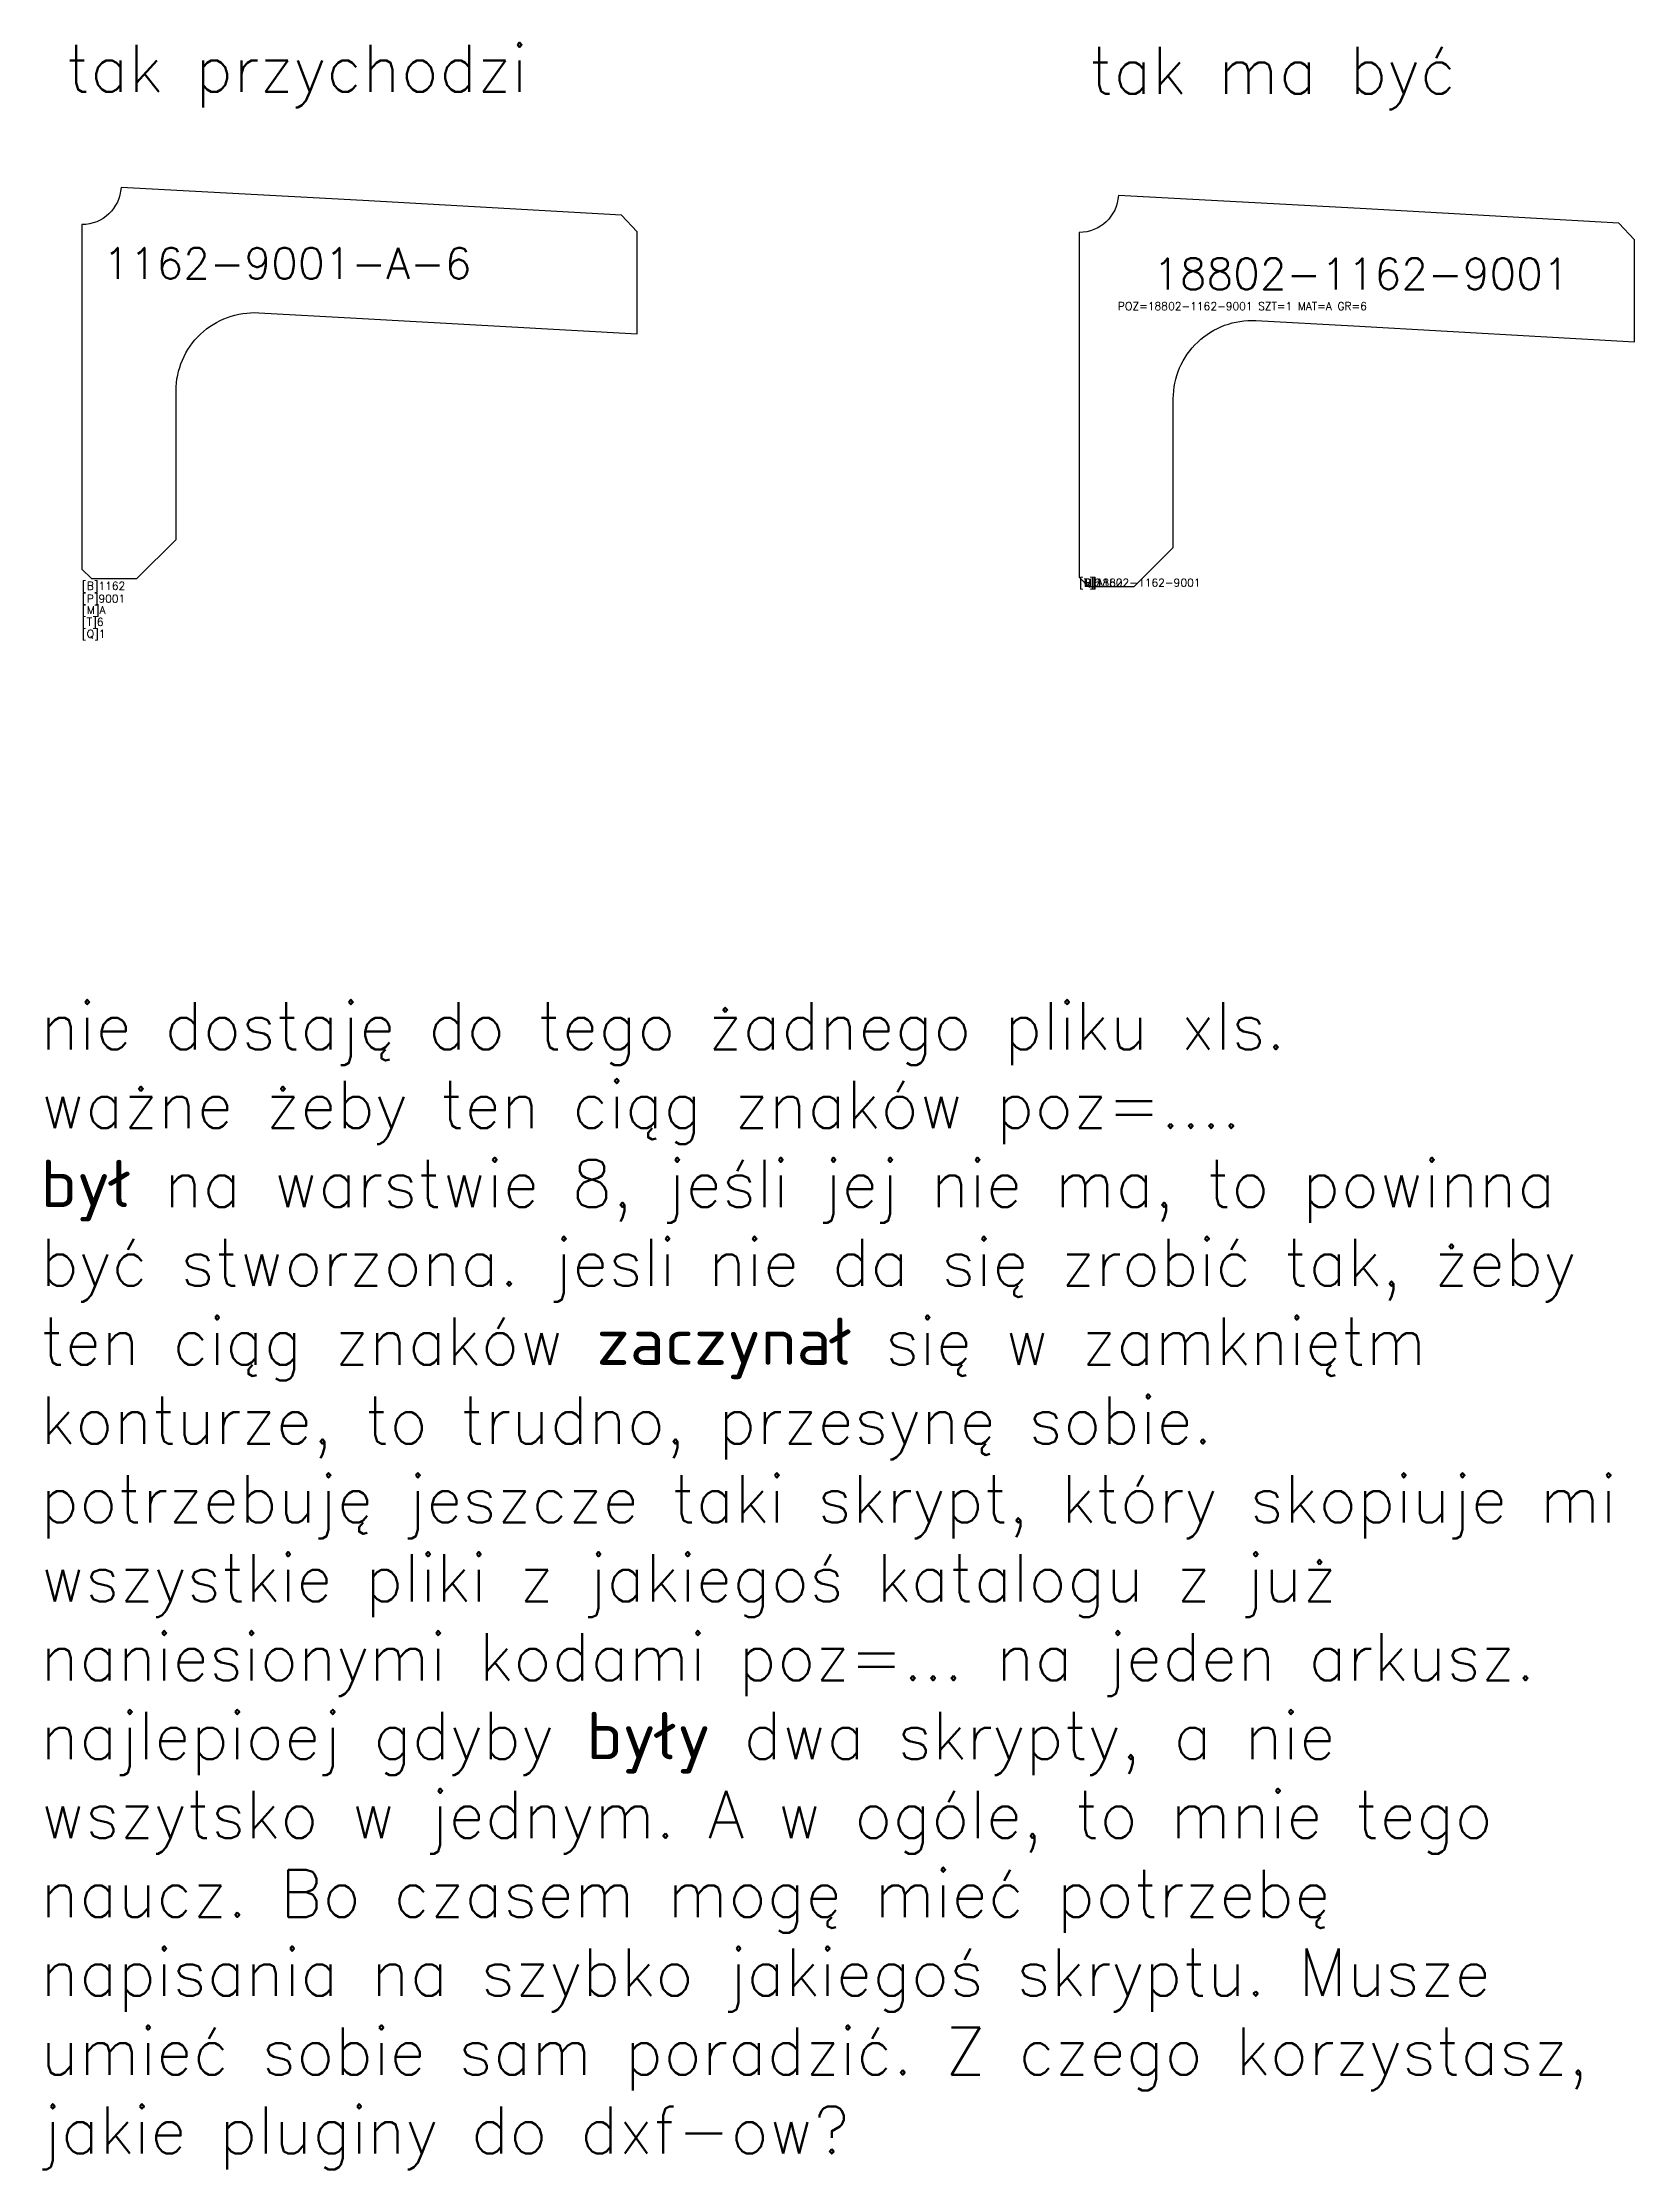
# Model space of a CAD drawing. Extents: x 0 to 29754, y 2 to 4924.
# Drawn here: x 28739 to 29754, y 3568 to 4924 of the extents above; entities outside this region: 2.
import ezdxf
from ezdxf.enums import TextEntityAlignment as Align

# ---------------------------------------------------------------- set-up
doc = ezdxf.new("R2010")
doc.units = 0
for name, color, linetype in [('1', 7, 'Continuous'), ('5', 7, 'Continuous'), ('8', 7, 'Continuous')]:
    doc.layers.add(name, color=color, linetype=linetype)
doc.styles.get("Standard").update_dxf_attribs({"font": 'simplex.shx'})

msp = doc.modelspace()

# ---------------------------------------------------------------- linework, layer by layer
at = {"layer": '1', "color": 2}
for points in [[(28770.1, 4582.5), (28799.1, 4582.5), (28824.1, 4607.5), (28824.1, 4702.2, -0.430127), (28876.8, 4752.1), (28939.1, 4748.7), (29118.1, 4738.6), (29118.1, 4803.7), (29108.2, 4814.3), (28943.3, 4823.6), (28789, 4832, -0.398475), (28764.1, 4808.3), (28764.1, 4588.5), (28770.1, 4582.5)], [(29406, 4577.4), (29435, 4577.4), (29460, 4602.4), (29460, 4697.1, -0.430127), (29512.7, 4747.1), (29575, 4743.7), (29754.1, 4733.6), (29754.1, 4798.7), (29744.1, 4809.2), (29579.2, 4818.6), (29425, 4826.9, -0.398475), (29400, 4803.3), (29400, 4583.4), (29406, 4577.4)]]:
    msp.add_lwpolyline(points, format="xyb", close=True, dxfattribs=at)

# ---------------------------------------------------------------- texts
at = {"linetype": 'ByBlock'}
for s, p in [('tak przychodzi', (28753.9, 4893)), ('tak ma być', (29406.4, 4891.7))]:
    msp.add_text(s, height=30, dxfattribs=at).set_placement(p)
at = {"linetype": 'ByBlock', "insert": (28737.7, 4312.4), "char_height": 30.183, "width": 1100.674, "attachment_point": 1}
msp.add_mtext('{nie dostaję do tego żadnego pliku xls.\\Pważne żeby ten ciąg znaków poz=....\\Pbył na warstwie 8, jeśli jej nie ma, to powinna być stworzona. jesli nie da się zrobić tak, żeby ten ciąg znaków zaczynał się w zamkniętm konturze, to trudno, przesynę sobie.\\Ppotrzebuję jeszcze taki skrypt, który skopiuje mi wszystkie pliki z jakiegoś katalogu z już naniesionymi kodami poz=... na jeden arkusz. najlepioej gdyby były dwa skrypty, a nie wszytsko w jednym. A w ogóle, to mnie tego naucz. Bo czasem mogę mieć potrzebę napisania na szybko jakiegoś skryptu. Musze umieć sobie sam poradzić. Z czego korzystasz, jakie pluginy do dxf-ow?}', dxfattribs=at)
at = {"layer": '5', "color": 1}
for s, p in [('1162-9001-A-6', (28777.6, 4773.7)), ('18802-1162-9001', (29447.1, 4767))]:
    msp.add_text(s, height=19.858, dxfattribs=at).set_placement(p)
at = {"layer": '8', "color": 1}
msp.add_text('POZ=18802-1162-9001 SZT=1 MAT=A GR=6', height=5, dxfattribs=at).set_placement((29424.7, 4753.8))
at = {"layer": '8', "color": 7}
for s, p in [('[B]1162', (28764.1, 4575.4)), ('[P]9001', (28764.1, 4567.2)), ('[P]18802-1162-9001', (29400, 4577.4)), ('[M]A', (29400, 4577.4)), ('[T]6', (29400, 4577.4)), ('[Q]1', (29400, 4577.4)), ('[B]1162', (29400, 4577.4)), ('[M]A', (28764.1, 4560)), ('[T]6', (28764.1, 4552.4)), ('[Q]1', (28764.1, 4544.8))]:
    msp.add_text(s, height=5, dxfattribs=at).set_placement(p)
at = {"layer": '8'}
msp.add_text('Test text', height=5, dxfattribs=at).set_placement((0, 0), align=Align.BOTTOM_LEFT)
msp.add_text('Test text', height=5, dxfattribs=at).set_placement((0, 0), align=Align.BOTTOM_LEFT)

doc.saveas('drawing.dxf')
